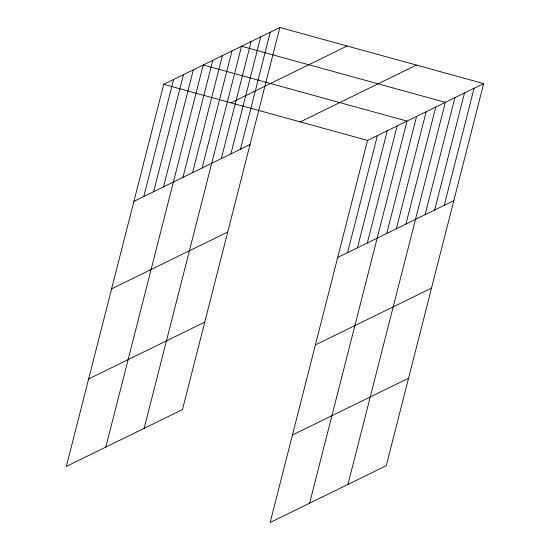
<?xml version="1.0" encoding="UTF-8"?>
<svg xmlns="http://www.w3.org/2000/svg" width="550" height="550" viewBox="0 0 550 550"><rect width="100%" height="100%" fill="white"/><g stroke="black" fill="none" stroke-linecap="round" stroke-linejoin="round"><path stroke-width="0.82" d="M279.861 27.5L163.735 84.322L66.337 466.414L182.469 409.592L279.861 27.5L483.663 83.586L386.265 465.678L270.139 522.5L367.531 140.408L483.663 83.586M143.77 196.549L173.608 79.489M153.636 191.716L183.473 74.662M163.508 186.89L193.346 69.829M105.827 447.095L203.218 65.003L407.014 121.089L309.623 503.181M182.958 177.368L212.802 60.314M192.541 172.686L222.379 55.626M202.125 167.998L231.962 50.937M144.148 428.34L241.539 46.248L445.335 102.341L347.944 484.433M221.286 158.62L251.123 41.559M230.863 153.931L260.7 36.877M240.446 149.243L270.284 32.189M347.566 252.636L377.403 135.575M357.438 247.809L387.276 130.749M367.304 242.976L397.141 125.922M386.76 233.461L416.598 116.401M396.337 228.772L426.174 111.712M405.921 224.084L435.758 107.03M425.081 214.706L454.919 97.652M434.658 210.024L464.496 92.964M444.242 205.336L474.079 88.275M230.986 102.829L347.119 46.008M133.897 201.376L250.023 144.561M300.279 121.901L416.405 65.079M111.602 288.839L227.734 232.018M88.632 378.95L204.765 322.128M337.693 257.469L453.826 200.647M315.397 344.926L431.53 288.111M292.428 435.036L408.561 378.221M163.735 84.322L367.531 140.408"/></g></svg>
